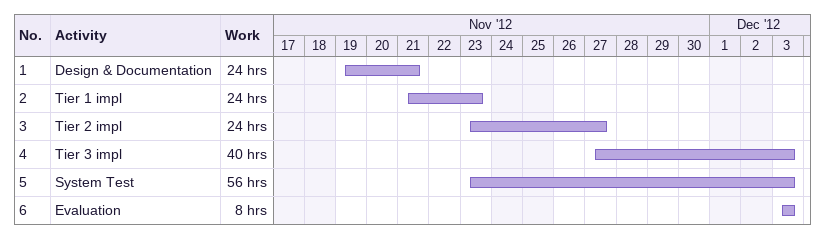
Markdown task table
| ID | Task | Start | Finish | Work (h) |
|---|---|---|---|---|
| 1 | Design & Documentation | 2012-11-19 | 2012-11-21 | 24 |
| 2 | Tier 1 impl | 2012-11-21 | 2012-11-23 | 24 |
| 3 | Tier 2 impl | 2012-11-23 | 2012-11-27 | 24 |
| 4 | Tier 3 impl | 2012-11-27 | 2012-12-03 | 40 |
| 5 | System Test | 2012-11-23 | 2012-12-03 | 56 |
| 6 | Evaluation | 2012-12-03 | 2012-12-03 | 8 |
